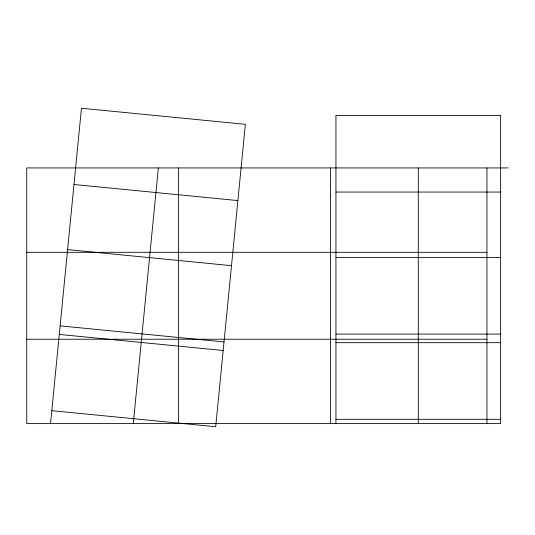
<?xml version="1.0" encoding="UTF-8"?>
<svg xmlns="http://www.w3.org/2000/svg" width="535" height="535" viewBox="0 0 535 535"><rect width="100%" height="100%" fill="white"/><g stroke="black" fill="none" stroke-linecap="round" stroke-linejoin="round"><path stroke-width="0.8" d="M178.616 423.606L178.616 167.936M330.476 423.606L330.476 167.936M50.537 423.606L81.46 108.251L245.364 124.321L215.705 426.749L51.801 410.679M133.275 423.606L158.347 167.936M508.25 167.936L26.75 167.936L26.75 423.606L500.64 423.606L500.64 115.42L335.947 115.42L335.947 423.606M335.947 192.052L500.64 192.052M26.75 252.306L486.944 252.306M335.947 257.455L500.64 257.455M335.947 334.087L500.64 334.087M26.75 339.237L486.944 339.237M335.947 342.681L500.64 342.681M335.947 419.306L500.64 419.306M73.977 184.508L237.881 200.578M67.597 249.604L231.501 265.674M60.121 325.868L224.025 341.939M59.278 334.422L223.182 350.492M486.944 167.936L486.944 423.606M418.296 167.936L418.296 423.606"/></g></svg>
